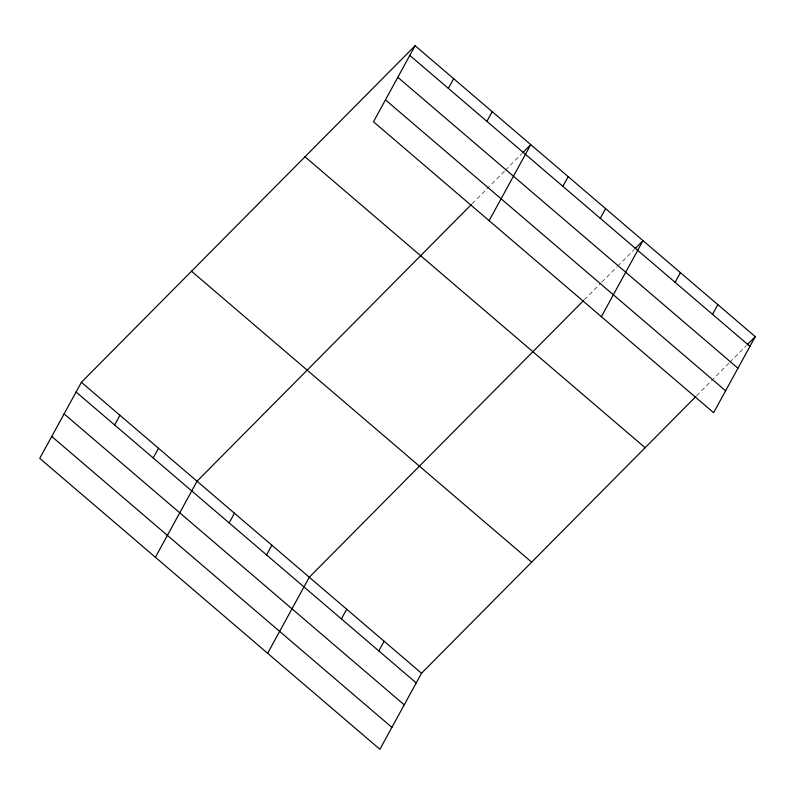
<?xml version="1.0" encoding="UTF-8"?>
<svg xmlns="http://www.w3.org/2000/svg" width="795" height="795" viewBox="0 0 795 795"><rect width="100%" height="100%" fill="white"/><g stroke="black" fill="none" stroke-linecap="round" stroke-linejoin="round"><path stroke-width="0.6" stroke-dasharray="3.98 2.98" d="M472.2 203.689L504.537 171.074M505.411 170.19L522.017 153.445M584.444 299.695L601.05 282.95M601.924 282.066L616.781 267.08M617.655 266.196L634.261 249.451M696.688 395.701L729.025 363.086M729.899 362.202L746.505 345.457"/><path stroke-width="1.19" d="M415.109 45.712L373.471 121.764L713.612 412.694L755.25 336.643L415.109 45.712L81.388 382.306L39.75 458.357L379.891 749.288L421.529 673.236L695.814 396.586M114.639 424.967L119.936 415.278M153.187 457.94L158.493 448.251M155.403 557.275L197.041 481.223L471.326 204.573M448.35 88.374L453.657 78.685M229.149 522.911L234.455 513.222M486.898 121.347L492.204 111.658M266.564 554.91L271.87 545.221M489.114 220.682L530.752 144.63L522.891 152.561M267.647 653.281L309.285 577.23L583.57 300.58M562.87 186.318L568.167 176.629M341.393 618.917L346.7 609.228M600.285 218.317L605.591 208.628M378.808 650.916L384.114 641.227M601.368 316.688L643.006 240.637L635.135 248.567M675.114 282.324L680.421 272.635M712.529 314.323L717.835 304.634M747.38 344.573L755.25 336.643M409.803 55.402L749.943 346.332M397.808 77.304L737.959 368.224M385.456 99.862L725.596 390.792M304.982 156.784L645.123 447.714M191.516 271.224L531.656 562.154M81.388 382.306L421.529 673.236M76.082 391.995L416.232 682.925M64.097 413.897L404.238 704.827M51.745 436.465L391.885 727.385"/></g></svg>
